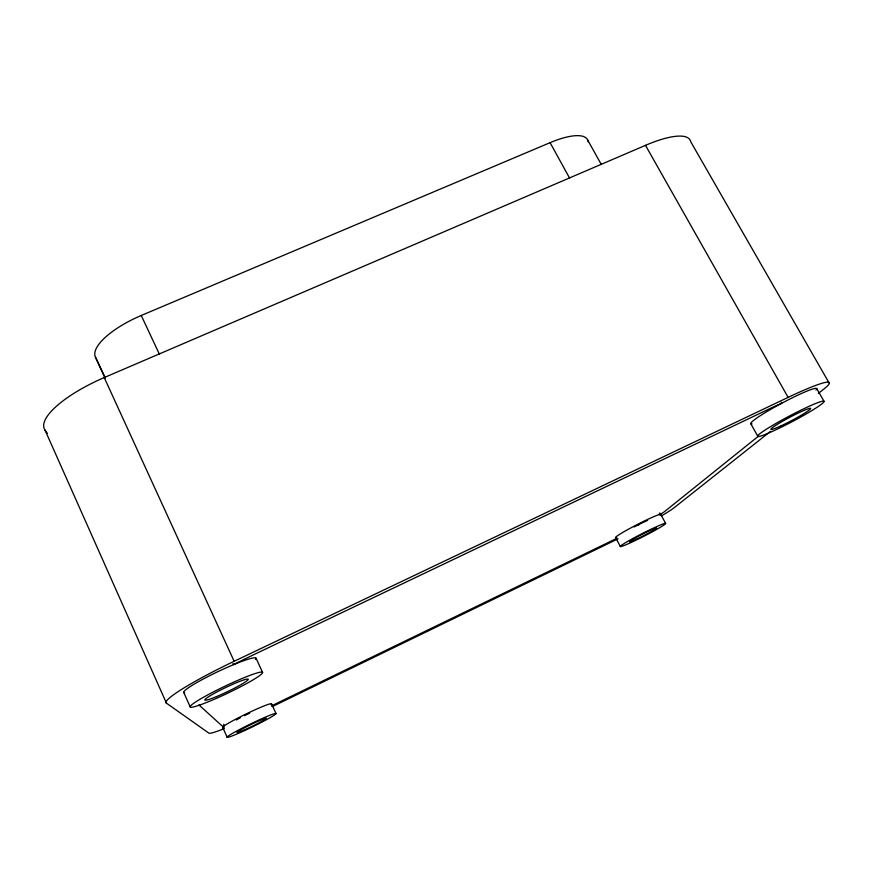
<?xml version="1.0" encoding="UTF-8"?>
<svg xmlns="http://www.w3.org/2000/svg" width="873" height="873" viewBox="0 0 873 873"><rect width="100%" height="100%" fill="white"/><g stroke="black" fill="none" stroke-linecap="round" stroke-linejoin="round"><path stroke-width="1.31" d="M758.255 436.336L665.237 511.043A48.866 3.427 -27.1 0 1 660.588 514.317L659.835 512.92M770.455 431.393L674.447 507.497A51.289 3.557 -27.1 0 1 661.472 515.878M818.459 393.341L823.796 389.107A73.79 6.897 -27.9 0 0 788.112 397.379L234.15 661.287A78.679 8.141 -25.5 0 0 166.437 703.147L45.003 430.073A75.438 23.418 -23.2 0 1 104.225 377.572L645.485 145.344A70.953 19.981 -30.7 0 1 690.772 141.819L829.35 383.356M271.383 705.919L612.748 540.311A48.866 3.427 -27.1 0 0 616.72 538.368M272.3 706.606L618.008 538.837M105 377.965L95.43 357.068A56.538 19.522 -23.7 0 1 141.251 315.48L550.088 142.67A53.886 17.329 -30.3 0 1 588.162 141.753M166.437 703.147L208.909 733.156A54.595 3.918 -25.9 0 0 224.361 728.562M198.902 704.904L221.982 725.834A51.845 3.754 -25.9 0 0 224.394 725.758L223.695 724.219M45.003 430.073L47.328 433.39M816.801 388.692L824.047 401.362A37.452 3.132 -27.8 0 1 774.766 430.313A37.452 3.132 -27.8 0 1 773.893 424.627A37.452 3.132 -27.8 0 1 824.047 401.362M645.485 145.344L788.112 397.379M781.204 402.213L781.782 403.228A68.803 6.417 -27.8 0 0 766.996 409.983L251.62 655.71A73.092 7.486 -25.6 0 0 233.528 664.648L233.015 663.513M750.813 423.732L757.829 436.314M587.693 140.051L601.29 164.484M550.088 142.67L569.6 178.125M660.785 514.372L665.641 523.44A25.426 1.56 -27 0 1 631.583 542.253A25.426 1.56 -27 0 1 631.725 539.143A25.426 1.56 -27 0 1 665.641 523.44M659.18 514.11L659.552 514.797M615.618 537.55L620.332 546.509M95.43 357.068L105.229 377.867M141.251 315.48L159.464 354.362M256.029 658.198L262.577 672.385A40.093 3.743 -25.5 0 1 209.302 701.368A40.093 3.743 -25.5 0 1 207.272 695.148A40.093 3.743 -25.5 0 1 262.577 672.385M271.558 703.802L276.021 713.514A27.172 1.724 -25.9 0 1 239.824 732.731A27.172 1.724 -25.9 0 1 238.886 729.861A27.172 1.724 -25.9 0 1 276.021 713.514M104.225 377.572L234.15 661.287M222.746 727.471L227.176 737.281M183.712 692.398L190.183 706.824M752.046 423.907A37.375 3.503 -28 0 1 782.808 402.682A37.375 3.503 -28 0 1 815.971 390.089M616.753 537.517A25.393 1.735 -27.1 0 1 637.017 524.651A25.393 1.735 -27.1 0 1 660.326 515.157M224.165 727.384A27.128 1.921 -25.8 0 1 245.149 714.43A27.128 1.921 -25.8 0 1 271.132 704.456M184.716 692.911A40.005 4.179 -25.4 0 1 218.763 671.239A40.005 4.179 -25.4 0 1 255.494 659.421M638.087 525.306A10.16 0.698 -27.1 0 1 638.96 524.869M634.093 526.997A15.234 1.048 -27.1 0 1 647.69 520.363M236.31 719.974A16.271 1.157 -25.8 0 1 240.479 717.693M244.473 715.653A16.271 1.157 -25.8 0 1 249.733 713.121M781.28 425.729A22.469 1.877 -27.8 0 0 810.657 408.433A22.469 1.877 -27.8 0 0 780.407 422.51A22.469 1.877 -27.8 0 0 781.28 425.729M636.199 539.318A15.256 0.938 -27 0 0 656.551 528.067A15.256 0.938 -27 0 0 636.122 537.55A15.256 0.938 -27 0 0 636.199 539.318M244.691 729.741A16.303 1.037 -25.9 0 0 266.309 718.239A16.303 1.037 -25.9 0 0 243.938 728.104A16.303 1.037 -25.9 0 0 244.691 729.741M216.504 696.589A24.051 2.248 -25.6 0 0 248.238 679.27A24.051 2.248 -25.6 0 0 214.867 693.053A24.051 2.248 -25.6 0 0 216.504 696.589"/></g></svg>
